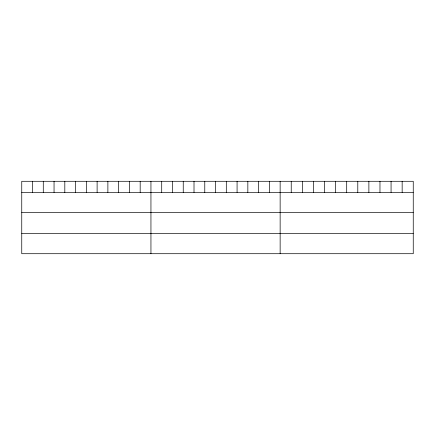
<?xml version="1.0" encoding="UTF-8"?>
<svg xmlns="http://www.w3.org/2000/svg" width="435" height="435" viewBox="0 0 435 435"><rect width="100%" height="100%" fill="white"/><g stroke="black" fill="none" stroke-linecap="round" stroke-linejoin="round"><path stroke-width="0.65" d="M413.25 192.422L413.25 253.708L21.75 253.708L21.75 181.292L413.25 181.292L413.25 192.422L21.75 192.422M21.75 212.65L413.25 212.65M21.75 233.486L413.25 233.486M402.157 181.292L402.157 192.422M391.065 181.292L391.065 192.422M379.972 181.292L379.972 192.422M368.88 181.292L368.88 192.422M357.787 181.292L357.787 192.422M346.695 181.292L346.695 192.422M335.603 181.292L335.603 192.422M324.51 181.292L324.51 192.422M313.417 181.292L313.417 192.422M302.325 181.292L302.325 192.422M291.233 181.292L291.233 192.422M280.14 181.292L280.14 253.708M269.374 181.292L269.374 192.422M258.608 181.292L258.608 192.422M247.841 181.292L247.841 192.422M237.075 181.292L237.075 192.422M226.309 181.292L226.309 192.422M215.542 181.292L215.542 192.422M204.776 181.292L204.776 192.422M194.01 181.292L194.01 192.422M183.244 181.292L183.244 192.422M172.477 181.292L172.477 192.422M161.711 181.292L161.711 192.422M150.945 181.292L150.945 253.708M140.179 181.292L140.179 192.422M129.412 181.292L129.412 192.422M118.646 181.292L118.646 192.422M107.88 181.292L107.88 192.422M97.114 181.292L97.114 192.422M86.347 181.292L86.347 192.422M75.581 181.292L75.581 192.422M64.815 181.292L64.815 192.422M54.049 181.292L54.049 192.422M43.282 181.292L43.282 192.422M32.516 181.292L32.516 192.422"/></g></svg>
